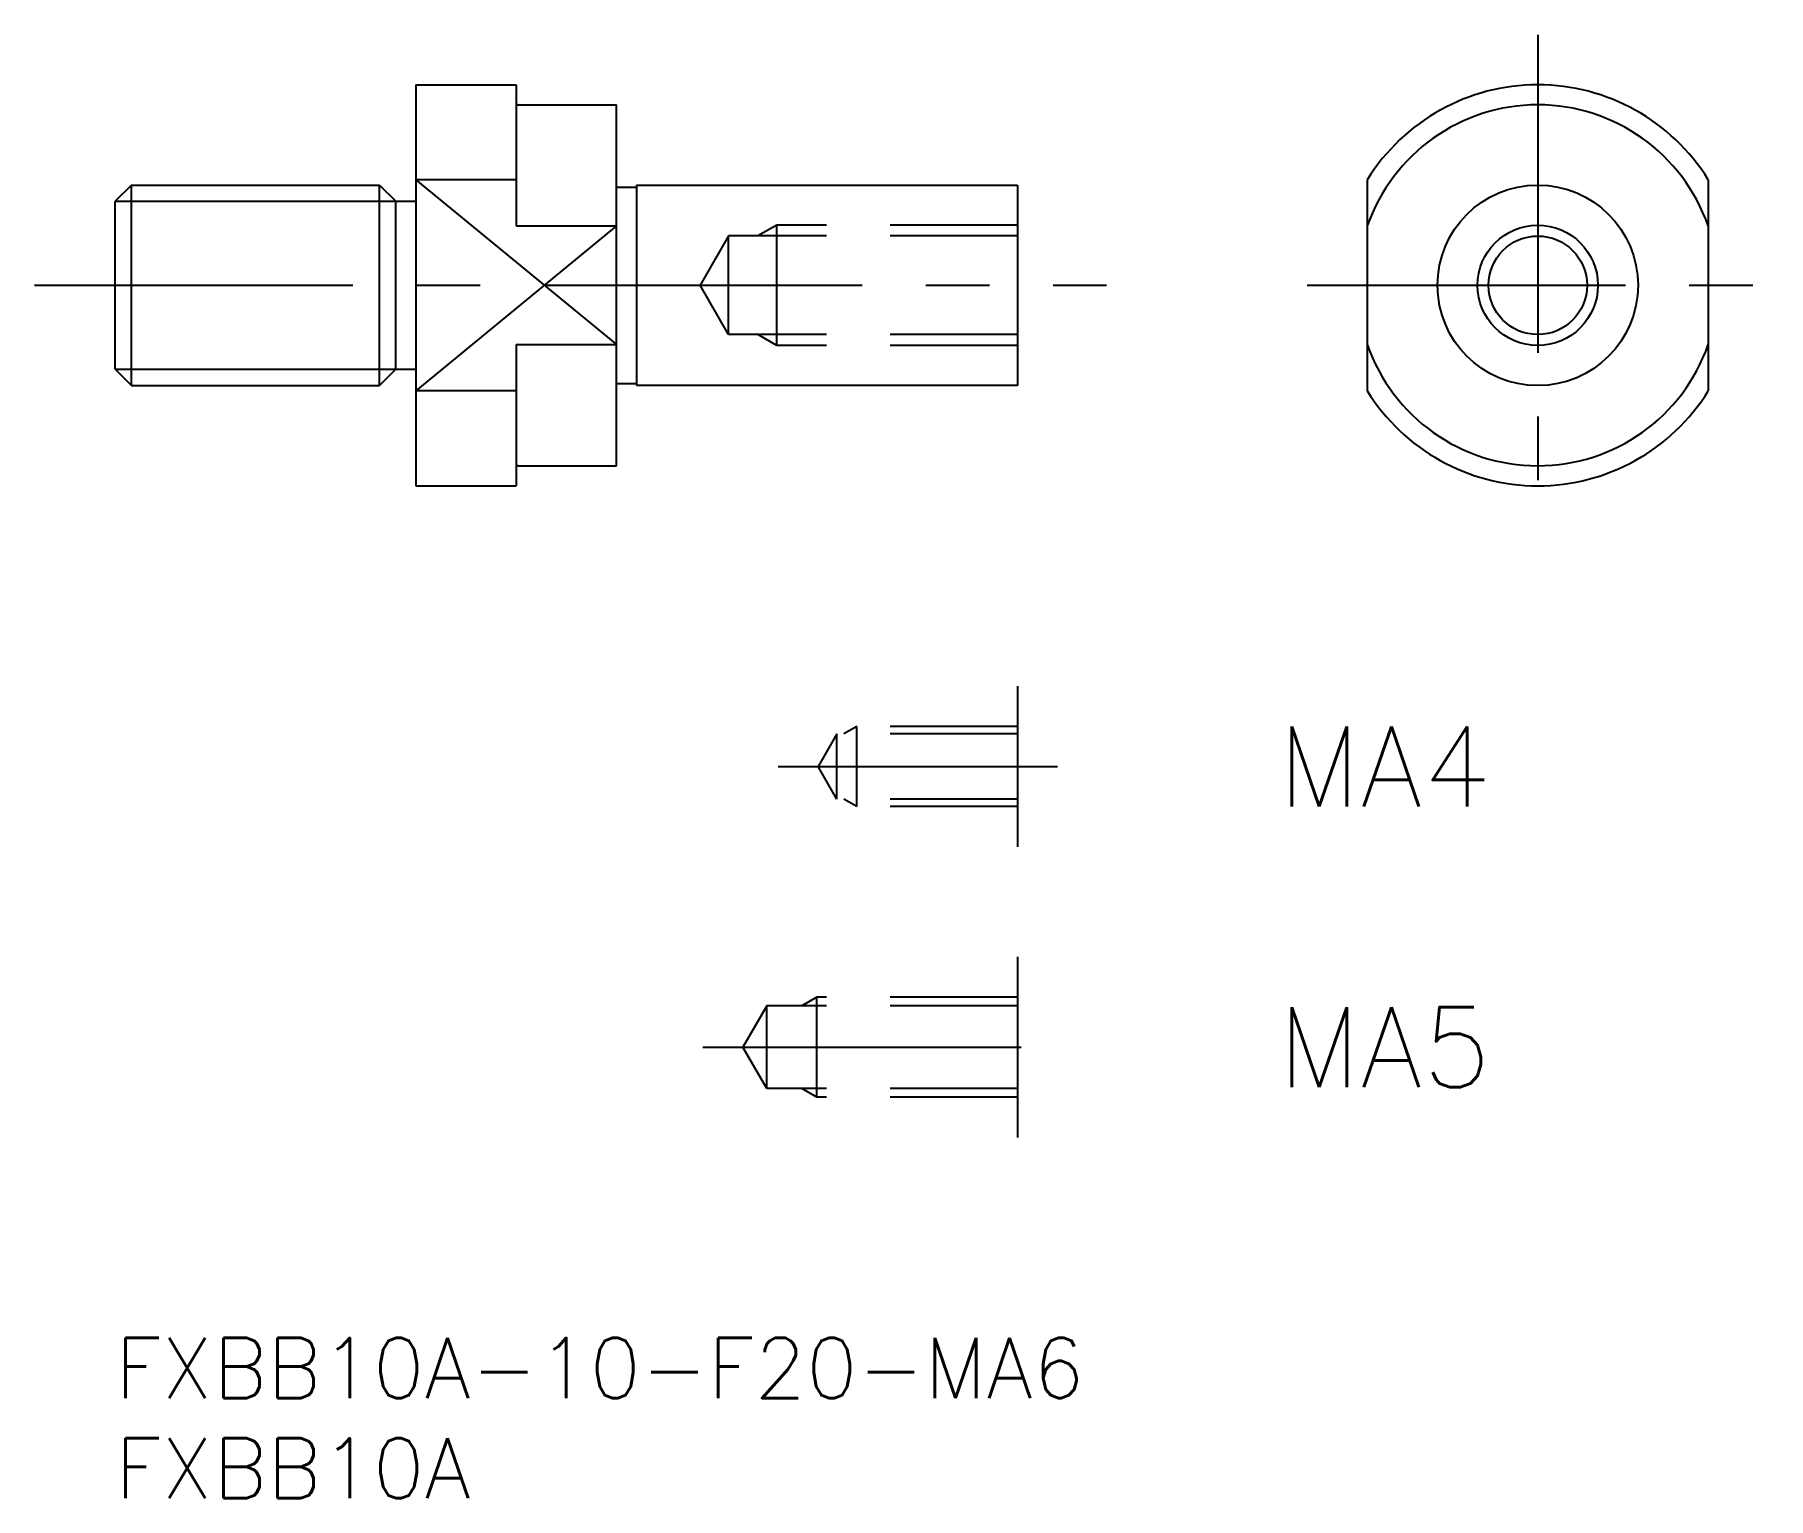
# Model space of a CAD drawing. Extents: x -4 to 82.5, y -8 to 65.
import ezdxf

# ---------------------------------------------------------------- set-up
doc = ezdxf.new("R2010")
doc.units = 0
doc.header["$LTSCALE"] = 0.5
doc.linetypes.add('CENTER', pattern=[50.8, 31.75, -6.35, 6.35, -6.35])
doc.linetypes.add('DASHED', pattern=[19.05, 12.7, -6.35])
for name, color, linetype in [('MSM_CENTER', 1, 'CENTER'), ('MSM_CONTINUOUS', 7, 'CONTINUOUS'), ('MSM_DASHED', 4, 'DASHED'), ('MSM_NARROW', 5, 'CONTINUOUS'), ('MSM_PART_NUMBER', 7, 'CONTINUOUS')]:
    doc.layers.add(name, color=color, linetype=linetype)
doc.styles.get("Standard").update_dxf_attribs({"font": 'txt.shx', "height": 3, "bigfont": 'bigfont.shx'})

# ---------------------------------------------------------------- blocks, each defined once
blk = doc.blocks.new('*U6')
at = {"layer": 'MSM_PART_NUMBER'}
blk.add_text('FXBB10A-10-F20-MA6', height=3, dxfattribs=at).set_placement((0, -3))
blk = doc.blocks.new('*U7')
at = {"layer": 'MSM_PART_NUMBER'}
blk.add_text('FXBB10A', height=3, dxfattribs=at).set_placement((0, -8))
blk = doc.blocks.new('*U8')
at = {"layer": 'MSM_PART_NUMBER'}
blk.add_text('MA5', height=4, dxfattribs=at).set_placement((58, 12.5))
blk = doc.blocks.new('*U9')
at = {"layer": 'MSM_PART_NUMBER'}
blk.add_text('MA4', height=4, dxfattribs=at).set_placement((58, 26.5))

msp = doc.modelspace()

# ---------------------------------------------------------------- linework, layer by layer
at = {"layer": 'MSM_CENTER'}
for p, q in [((70.953, 65), (70.953, 40)), ((-4.011, 52.5), (49.453, 52.5)), ((59.453, 52.5), (82.453, 52.5)), ((33.064, 28.5), (47, 28.5)), ((29.307, 14.5), (47, 14.5))]:
    msp.add_line(p, q, dxfattribs=at)
at = {"layer": 'MSM_CONTINUOUS'}
for p, q in [((15, 62.5), (15, 42.5)), ((15, 62.5), (20, 62.5)), ((20, 62.5), (20, 55.458)), ((20.1, 61.5), (25, 61.5)), ((25, 43.5), (25, 61.5)), ((0.812, 57.5), (0, 56.688)), ((0.812, 57.5), (13.188, 57.5)), ((0.812, 47.5), (0.812, 57.5)), ((13.188, 47.5), (13.188, 57.5)), ((13.188, 57.5), (14, 56.688)), ((20, 57.768), (15, 57.768)), ((25, 57.4), (26, 57.4)), ((26, 57.5), (45, 57.5)), ((26, 57.5), (26, 47.5)), ((45, 57.5), (45, 47.5)), ((62.453, 57.768), (62.453, 47.232)), ((79.453, 57.768), (79.453, 47.232)), ((0, 48.312), (0, 56.688)), ((14, 48.312), (14, 56.688)), ((14, 56.688), (15, 56.688)), ((20, 55.458), (25, 55.458)), ((20, 49.542), (25, 49.542)), ((20, 49.542), (20, 42.5)), ((0, 48.312), (0.812, 47.5)), ((14, 48.312), (13.188, 47.5)), ((14, 48.312), (15, 48.312)), ((25, 47.6), (26, 47.6)), ((0.812, 47.5), (13.188, 47.5)), ((20, 47.232), (15, 47.232)), ((45, 47.5), (26, 47.5)), ((20.1, 43.5), (25, 43.5)), ((15, 42.5), (20, 42.5)), ((45, 32.5), (45, 24.5)), ((45, 19), (45, 10))]:
    msp.add_line(p, q, dxfattribs=at)
for radius in [5, 2.458]:
    msp.add_circle((70.953, 52.5), radius, dxfattribs=at)
for centre, radius, start, end in [((70.953, 52.5), 10, 31.78833, 148.21167), ((20.1, 61.6), 0.1, 180, 270), ((70.953, 52.5), 9, 19.18814, 160.81186), ((70.953, 52.5), 9, 199.18814, 340.81186), ((70.953, 52.5), 10, 211.78833, 328.21167), ((20.1, 43.4), 0.1, 90, 180)]:
    msp.add_arc(centre, radius, start, end, dxfattribs=at)
at = {"layer": 'MSM_DASHED'}
for p, q in [((33, 55.5), (32.062, 54.959)), ((45, 55.5), (33, 55.5)), ((33, 49.5), (33, 55.5)), ((30.6, 54.959), (29.181, 52.5)), ((45, 54.959), (30.6, 54.959)), ((30.6, 50.042), (30.6, 54.959)), ((30.6, 50.042), (29.181, 52.5)), ((45, 50.042), (30.6, 50.042)), ((33, 49.5), (32.062, 50.042)), ((45, 49.5), (33, 49.5)), ((37, 30.5), (36.344, 30.121)), ((45, 30.5), (37, 30.5)), ((37, 26.5), (37, 30.5)), ((36, 30.121), (35.064, 28.5)), ((45, 30.121), (36, 30.121)), ((36, 26.879), (36, 30.121)), ((36, 26.879), (35.064, 28.5)), ((45, 26.879), (36, 26.879)), ((37, 26.5), (36.344, 26.879)), ((45, 26.5), (37, 26.5)), ((32.5, 16.567), (31.307, 14.5)), ((45, 16.567), (32.5, 16.567)), ((32.5, 12.433), (32.5, 16.567)), ((35, 17), (34.25, 16.567)), ((45, 17), (35, 17)), ((35, 12), (35, 17)), ((32.5, 12.433), (31.307, 14.5)), ((45, 12.433), (32.5, 12.433)), ((35, 12), (34.25, 12.433)), ((45, 12), (35, 12))]:
    msp.add_line(p, q, dxfattribs=at)
at = {"layer": 'MSM_NARROW'}
for p, q in [((15, 57.768), (25, 49.542)), ((0, 56.688), (14, 56.688)), ((25, 55.458), (15, 47.232)), ((0, 48.312), (14, 48.312))]:
    msp.add_line(p, q, dxfattribs=at)
msp.add_circle((70.953, 52.5), 3, dxfattribs=at)

# ---------------------------------------------------------------- block references
at = {"layer": 'MSM_CONTINUOUS'}
for name in ['*U9', '*U8', '*U6', '*U7']:
    msp.add_blockref(name, (0, 0), dxfattribs=at)

doc.saveas('drawing.dxf')
